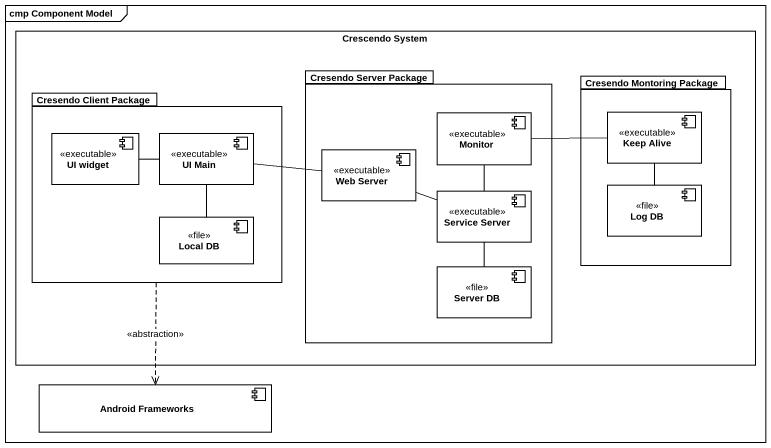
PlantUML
@startuml
mainframe cmp Component Model
rectangle "Crescendo System" as Crescendo_System {
  package "Cresendo Client Package" as Cresendo_Client_Package {
    component "UI widget" as UI_widget <<executable>>
    component "UI Main" as UI_Main <<executable>>
    component "Local DB" as Local_DB <<file>>
  }
  package "Cresendo Server Package" as Cresendo_Server_Package {
    component Monitor <<executable>>
    component "Web Server" as Web_Server <<executable>>
    component "Service Server" as Service_Server <<executable>>
    component "Server DB" as Server_DB <<file>>
  }
  package "Cresendo Montoring Package" as Cresendo_Montoring_Package {
    component "Keep Alive" as Keep_Alive <<executable>>
    component "Log DB" as Log_DB <<file>>
  }
}
component "Android Frameworks" as Android_Frameworks
Cresendo_Client_Package ..> Android_Frameworks : <<abstraction>>
Monitor -right- Keep_Alive
Monitor -- Service_Server
Keep_Alive -- Log_DB
UI_widget -right- UI_Main
UI_Main -right- Web_Server
UI_Main -- Local_DB
Web_Server -right- Service_Server
Service_Server -- Server_DB
@enduml
